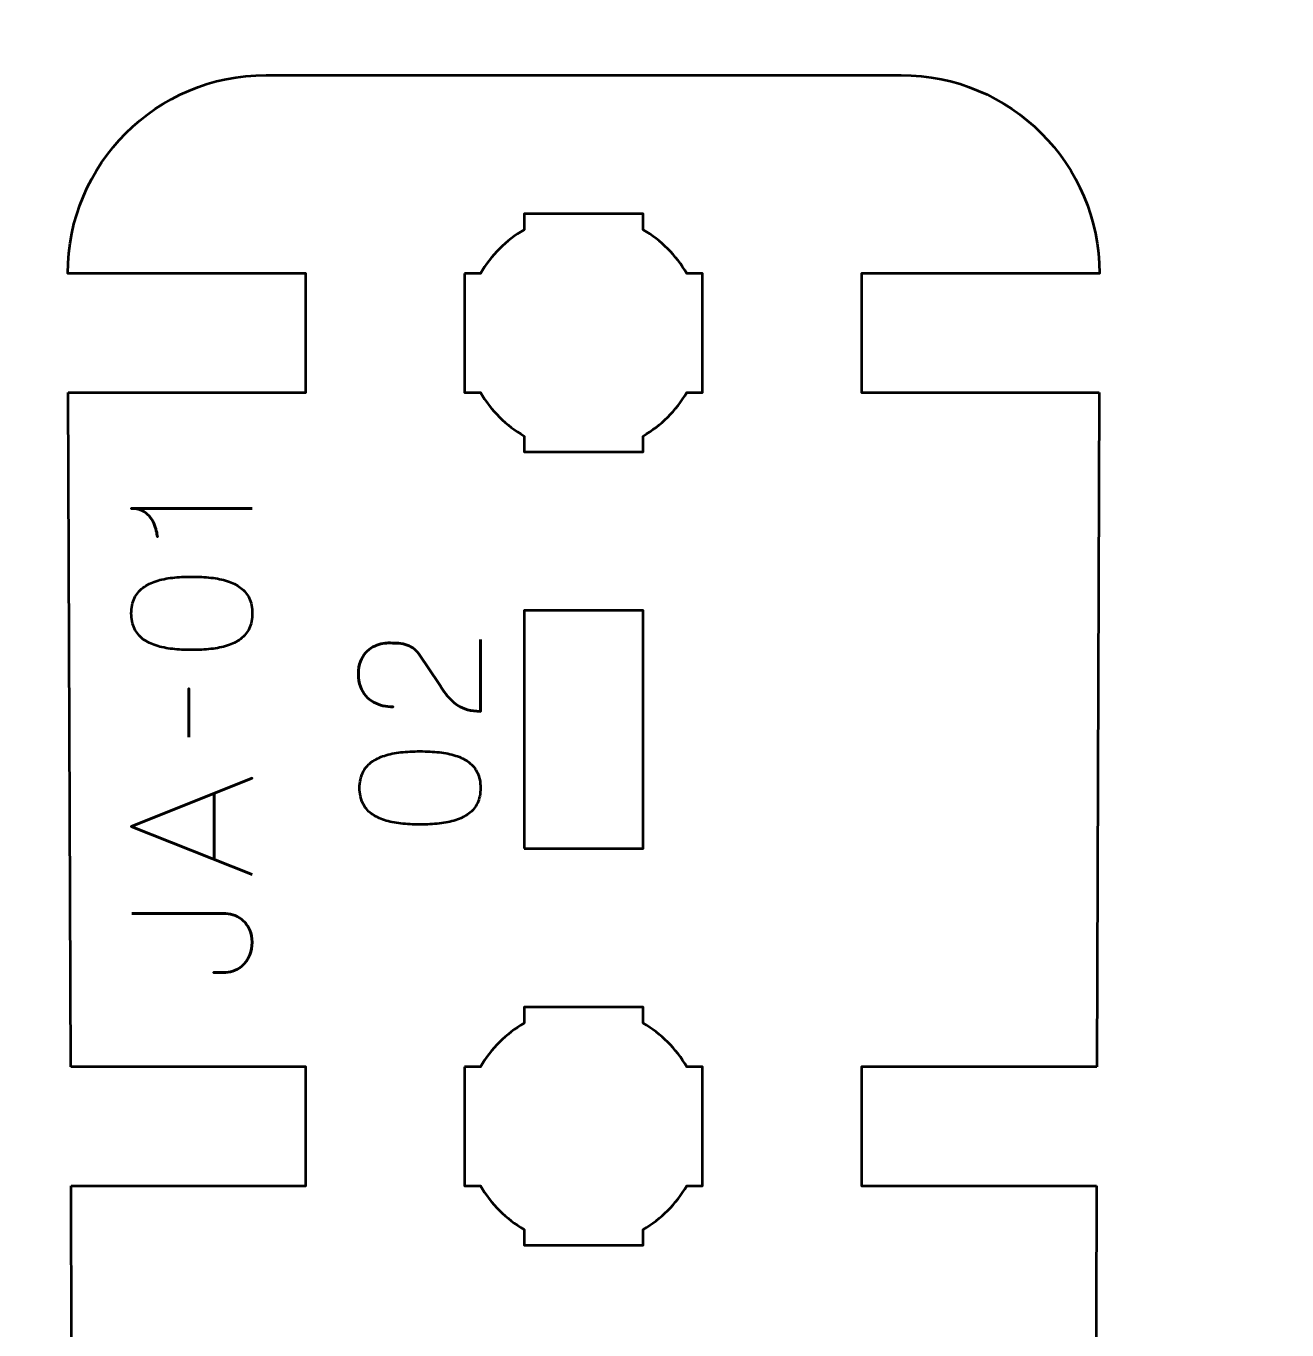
# Model space of a CAD drawing. Header units: centimetres. Extents: x -21 to 0, y -29.7 to 0.
# Drawn here: x -16.855 to -13.678, y -26.413 to -23.126 of the extents above; entities that cross this region are included whole.
import ezdxf

# ---------------------------------------------------------------- set-up
doc = ezdxf.new("R2010")
doc.units = ezdxf.units.CM
doc.header["$MEASUREMENT"] = 0
doc.layers.add('Layer 1', color=7, linetype='Continuous')

msp = doc.modelspace()

# ---------------------------------------------------------------- linework, layer by layer
at = {"layer": 'Layer 1', "color": 1, "lineweight": 53}
msp.add_open_spline([(-21.00003, -29.19995), (-21.00003, -29.19995), (-21.00003, -3.49992), (-21.00003, -3.49992), (-21.00003, -3.49992), (-21.00003, -3.41709), (-20.93286, -3.34992), (-20.85003, -3.34992), (-20.85003, -3.34992), (-20.7672, -3.34992), (-20.70003, -3.28275), (-20.70003, -3.19992), (-20.70003, -3.19992), (-20.70003, -3.11709), (-20.7672, -3.04992), (-20.85003, -3.04992), (-20.85003, -3.04992), (-20.93286, -3.04992), (-21.00003, -2.98275), (-21.00003, -2.89992), (-21.00003, -2.89992), (-21.00003, -2.81709), (-20.93286, -2.74992), (-20.85003, -2.74992), (-20.85003, -2.74992), (-20.7672, -2.74992), (-20.70003, -2.68275), (-20.70003, -2.59992), (-20.70003, -2.59992), (-20.70003, -2.51709), (-20.7672, -2.44992), (-20.85003, -2.44992), (-20.85003, -2.44992), (-20.93286, -2.44992), (-21.00003, -2.38275), (-21.00003, -2.29992), (-21.00003, -2.29992), (-21.00003, -2.21709), (-20.93286, -2.14992), (-20.85003, -2.14992), (-20.85003, -2.14992), (-20.7672, -2.14992), (-20.70003, -2.08275), (-20.70003, -1.99992), (-20.70003, -1.99992), (-20.70003, -1.91709), (-20.7672, -1.84992), (-20.85003, -1.84992), (-20.85003, -1.84992), (-20.93286, -1.84992), (-21.00003, -1.78275), (-21.00003, -1.69992), (-21.00003, -1.69992), (-21.00003, -1.61709), (-20.93286, -1.54992), (-20.85003, -1.54992), (-20.85003, -1.54992), (-20.7672, -1.54992), (-20.70003, -1.48275), (-20.70003, -1.39992), (-20.70003, -1.39992), (-20.70003, -1.31709), (-20.7672, -1.24992), (-20.85003, -1.24992), (-20.85003, -1.24992), (-20.93286, -1.24992), (-21.00003, -1.18275), (-21.00003, -1.09992), (-21.00003, -1.09992), (-21.00003, -1.09992), (-21.00003, -0.49992), (-21.00003, -0.49992), (-21.00003, -0.49992), (-21.00003, -0.22295), (-20.77694, 0.00004), (-20.49994, 0.00004), (-20.49994, 0.00004), (-20.49994, 0.00004), (-0.50008, 0.00004), (-0.50008, 0.00004), (-0.50008, 0.00004), (-0.22294, 0.00004), (0.00002, -0.22295), (0.00002, -0.49992), (0.00002, -0.49992), (0.00002, -0.49992), (0.00002, -29.19995), (0.00002, -29.19995), (0.00002, -29.19995), (0.00002, -29.47695), (-0.22294, -29.70004), (-0.50008, -29.70004), (-0.50008, -29.70004), (-0.50008, -29.70004), (-20.49994, -29.70004), (-20.49994, -29.70004), (-20.49994, -29.70004), (-20.77694, -29.70004), (-21.00003, -29.47695), (-21.00003, -29.19995)], degree=3, knots=[0, 0, 0, 0, 0.04, 0.04, 0.04, 0.04, 0.08, 0.08, 0.08, 0.08, 0.12, 0.12, 0.12, 0.12, 0.16, 0.16, 0.16, 0.16, 0.2, 0.2, 0.2, 0.2, 0.24, 0.24, 0.24, 0.24, 0.28, 0.28, 0.28, 0.28, 0.32, 0.32, 0.32, 0.32, 0.36, 0.36, 0.36, 0.36, 0.4, 0.4, 0.4, 0.4, 0.44, 0.44, 0.44, 0.44, 0.48, 0.48, 0.48, 0.48, 0.52, 0.52, 0.52, 0.52, 0.56, 0.56, 0.56, 0.56, 0.6, 0.6, 0.6, 0.6, 0.64, 0.64, 0.64, 0.64, 0.68, 0.68, 0.68, 0.68, 0.72, 0.72, 0.72, 0.72, 0.76, 0.76, 0.76, 0.76, 0.8, 0.8, 0.8, 0.8, 0.84, 0.84, 0.84, 0.84, 0.88, 0.88, 0.88, 0.88, 0.92, 0.92, 0.92, 0.92, 0.96, 0.96, 0.96, 0.96, 1, 1, 1, 1], dxfattribs=at)
at = {"layer": 'Layer 1', "lineweight": 53}
for points, knots in [([(-16.74883, -24.05), (-16.74883, -24.05), (-16.15, -24.05), (-16.15, -24.05), (-16.15, -24.05), (-16.15, -24.05), (-16.15, -23.75), (-16.15, -23.75), (-16.15, -23.75), (-16.15, -23.75), (-16.75, -23.75), (-16.75, -23.75), (-16.75, -23.75), (-16.75, -23.47391), (-16.52609, -23.25), (-16.25, -23.25), (-16.25, -23.25), (-16.25, -23.25), (-14.65, -23.25), (-14.65, -23.25), (-14.65, -23.25), (-14.37391, -23.25), (-14.15, -23.47391), (-14.15, -23.75), (-14.15, -23.75), (-14.15, -23.75), (-14.75, -23.75), (-14.75, -23.75), (-14.75, -23.75), (-14.75, -23.75), (-14.75, -24.05), (-14.75, -24.05), (-14.75, -24.05), (-14.75, -24.05), (-14.15094, -24.05), (-14.15094, -24.05)], [0, 0, 0, 0, 0.1111111, 0.1111111, 0.1111111, 0.1111111, 0.2222222, 0.2222222, 0.2222222, 0.2222222, 0.3333333, 0.3333333, 0.3333333, 0.3333333, 0.4444444, 0.4444444, 0.4444444, 0.4444444, 0.5555556, 0.5555556, 0.5555556, 0.5555556, 0.6666667, 0.6666667, 0.6666667, 0.6666667, 0.7777778, 0.7777778, 0.7777778, 0.7777778, 0.8888889, 0.8888889, 0.8888889, 0.8888889, 1, 1, 1, 1]), ([(-15.75, -23.75), (-15.75, -23.75), (-15.70985, -23.75), (-15.70985, -23.75), (-15.70985, -23.75), (-15.6835, -23.70447), (-15.64553, -23.6665), (-15.6, -23.64015), (-15.6, -23.64015), (-15.6, -23.64015), (-15.6, -23.6), (-15.6, -23.6), (-15.6, -23.6), (-15.6, -23.6), (-15.45, -23.6), (-15.45, -23.6), (-15.45, -23.6), (-15.45, -23.6), (-15.3, -23.6), (-15.3, -23.6), (-15.3, -23.6), (-15.3, -23.6), (-15.3, -23.64015), (-15.3, -23.64015), (-15.3, -23.64015), (-15.25447, -23.6665), (-15.2165, -23.70447), (-15.19015, -23.75), (-15.19015, -23.75), (-15.19015, -23.75), (-15.15, -23.75), (-15.15, -23.75), (-15.15, -23.75), (-15.15, -23.75), (-15.15, -23.9), (-15.15, -23.9), (-15.15, -23.9), (-15.15, -23.9), (-15.15, -24.05), (-15.15, -24.05), (-15.15, -24.05), (-15.15, -24.05), (-15.19015, -24.05), (-15.19015, -24.05), (-15.19015, -24.05), (-15.2165, -24.09553), (-15.25447, -24.1335), (-15.3, -24.15985), (-15.3, -24.15985), (-15.3, -24.15985), (-15.3, -24.2), (-15.3, -24.2), (-15.3, -24.2), (-15.3, -24.2), (-15.45, -24.2), (-15.45, -24.2), (-15.45, -24.2), (-15.45, -24.2), (-15.6, -24.2), (-15.6, -24.2), (-15.6, -24.2), (-15.6, -24.2), (-15.6, -24.15985), (-15.6, -24.15985), (-15.6, -24.15985), (-15.64553, -24.1335), (-15.6835, -24.09553), (-15.70985, -24.05), (-15.70985, -24.05), (-15.70985, -24.05), (-15.75, -24.05), (-15.75, -24.05), (-15.75, -24.05), (-15.75, -24.05), (-15.75, -23.9), (-15.75, -23.9), (-15.75, -23.9), (-15.75, -23.9), (-15.75, -23.75), (-15.75, -23.75)], [0, 0, 0, 0, 0.05, 0.05, 0.05, 0.05, 0.1, 0.1, 0.1, 0.1, 0.15, 0.15, 0.15, 0.15, 0.2, 0.2, 0.2, 0.2, 0.25, 0.25, 0.25, 0.25, 0.3, 0.3, 0.3, 0.3, 0.35, 0.35, 0.35, 0.35, 0.4, 0.4, 0.4, 0.4, 0.45, 0.45, 0.45, 0.45, 0.5, 0.5, 0.5, 0.5, 0.55, 0.55, 0.55, 0.55, 0.6, 0.6, 0.6, 0.6, 0.65, 0.65, 0.65, 0.65, 0.7, 0.7, 0.7, 0.7, 0.75, 0.75, 0.75, 0.75, 0.8, 0.8, 0.8, 0.8, 0.85, 0.85, 0.85, 0.85, 0.9, 0.9, 0.9, 0.9, 0.95, 0.95, 0.95, 0.95, 1, 1, 1, 1]), ([(-15.6, -25.2), (-15.6, -25.2), (-15.6, -24.6), (-15.6, -24.6), (-15.6, -24.6), (-15.6, -24.6), (-15.3, -24.6), (-15.3, -24.6), (-15.3, -24.6), (-15.3, -24.6), (-15.3, -25.2), (-15.3, -25.2), (-15.3, -25.2), (-15.3, -25.2), (-15.6, -25.2), (-15.6, -25.2)], [0, 0, 0, 0, 0.25, 0.25, 0.25, 0.25, 0.5, 0.5, 0.5, 0.5, 0.75, 0.75, 0.75, 0.75, 1, 1, 1, 1]), ([(-15.75, -25.75), (-15.75, -25.75), (-15.70985, -25.75), (-15.70985, -25.75), (-15.70985, -25.75), (-15.6835, -25.70447), (-15.64553, -25.6665), (-15.6, -25.64015), (-15.6, -25.64015), (-15.6, -25.64015), (-15.6, -25.6), (-15.6, -25.6), (-15.6, -25.6), (-15.6, -25.6), (-15.45, -25.6), (-15.45, -25.6), (-15.45, -25.6), (-15.45, -25.6), (-15.3, -25.6), (-15.3, -25.6), (-15.3, -25.6), (-15.3, -25.6), (-15.3, -25.64015), (-15.3, -25.64015), (-15.3, -25.64015), (-15.25447, -25.6665), (-15.2165, -25.70447), (-15.19015, -25.75), (-15.19015, -25.75), (-15.19015, -25.75), (-15.15, -25.75), (-15.15, -25.75), (-15.15, -25.75), (-15.15, -25.75), (-15.15, -25.9), (-15.15, -25.9), (-15.15, -25.9), (-15.15, -25.9), (-15.15, -26.05), (-15.15, -26.05), (-15.15, -26.05), (-15.15, -26.05), (-15.19015, -26.05), (-15.19015, -26.05), (-15.19015, -26.05), (-15.2165, -26.09553), (-15.25447, -26.1335), (-15.3, -26.15985), (-15.3, -26.15985), (-15.3, -26.15985), (-15.3, -26.2), (-15.3, -26.2), (-15.3, -26.2), (-15.3, -26.2), (-15.45, -26.2), (-15.45, -26.2), (-15.45, -26.2), (-15.45, -26.2), (-15.6, -26.2), (-15.6, -26.2), (-15.6, -26.2), (-15.6, -26.2), (-15.6, -26.15985), (-15.6, -26.15985), (-15.6, -26.15985), (-15.64553, -26.1335), (-15.6835, -26.09553), (-15.70985, -26.05), (-15.70985, -26.05), (-15.70985, -26.05), (-15.75, -26.05), (-15.75, -26.05), (-15.75, -26.05), (-15.75, -26.05), (-15.75, -25.9), (-15.75, -25.9), (-15.75, -25.9), (-15.75, -25.9), (-15.75, -25.75), (-15.75, -25.75)], [0, 0, 0, 0, 0.05, 0.05, 0.05, 0.05, 0.1, 0.1, 0.1, 0.1, 0.15, 0.15, 0.15, 0.15, 0.2, 0.2, 0.2, 0.2, 0.25, 0.25, 0.25, 0.25, 0.3, 0.3, 0.3, 0.3, 0.35, 0.35, 0.35, 0.35, 0.4, 0.4, 0.4, 0.4, 0.45, 0.45, 0.45, 0.45, 0.5, 0.5, 0.5, 0.5, 0.55, 0.55, 0.55, 0.55, 0.6, 0.6, 0.6, 0.6, 0.65, 0.65, 0.65, 0.65, 0.7, 0.7, 0.7, 0.7, 0.75, 0.75, 0.75, 0.75, 0.8, 0.8, 0.8, 0.8, 0.85, 0.85, 0.85, 0.85, 0.9, 0.9, 0.9, 0.9, 0.95, 0.95, 0.95, 0.95, 1, 1, 1, 1]), ([(-16.74101, -26.05), (-16.74101, -26.05), (-16.15, -26.05), (-16.15, -26.05), (-16.15, -26.05), (-16.15, -26.05), (-16.15, -25.75), (-16.15, -25.75), (-16.15, -25.75), (-16.15, -25.75), (-16.74219, -25.75), (-16.74219, -25.75)], [0, 0, 0, 0, 0.3333333, 0.3333333, 0.3333333, 0.3333333, 0.6666667, 0.6666667, 0.6666667, 0.6666667, 1, 1, 1, 1]), ([(-14.15625, -25.75), (-14.15625, -25.75), (-14.75, -25.75), (-14.75, -25.75), (-14.75, -25.75), (-14.75, -25.75), (-14.75, -26.05), (-14.75, -26.05), (-14.75, -26.05), (-14.75, -26.05), (-14.15719, -26.05), (-14.15719, -26.05)], [0, 0, 0, 0, 0.3333333, 0.3333333, 0.3333333, 0.3333333, 0.6666667, 0.6666667, 0.6666667, 0.6666667, 1, 1, 1, 1])]:
    msp.add_open_spline(points, degree=3, knots=knots, dxfattribs=at)
at = {"layer": 'Layer 1', "color": 3, "lineweight": 53}
for points in [[(-16.74219, -25.75), (-16.74219, -25.75), (-16.74883, -24.05), (-16.74883, -24.05)], [(-14.15094, -24.05), (-14.15094, -24.05), (-14.15625, -25.75), (-14.15625, -25.75)], [(-16.7375, -28.05), (-16.7375, -28.05), (-16.74101, -26.05), (-16.74101, -26.05)], [(-14.15719, -26.05), (-14.15719, -26.05), (-14.1625, -28.05), (-14.1625, -28.05)]]:
    msp.add_open_spline(points, degree=3, dxfattribs=at)
at = {"layer": 'Layer 1', "color": 5, "lineweight": 53}
for points, knots in [([(-16.28505, -24.34231), (-16.28505, -24.34231), (-16.59027, -24.34231), (-16.59027, -24.34231), (-16.59027, -24.34231), (-16.5799, -24.34238), (-16.57101, -24.34422), (-16.5636, -24.34775), (-16.5636, -24.34775), (-16.55612, -24.3512), (-16.54998, -24.35579), (-16.54505, -24.36143), (-16.54505, -24.36143), (-16.54011, -24.36708), (-16.53616, -24.37315), (-16.53319, -24.37964), (-16.53319, -24.37964), (-16.5303, -24.38613), (-16.52811, -24.39241), (-16.52677, -24.39848), (-16.52677, -24.39848), (-16.52536, -24.40461), (-16.52451, -24.40984), (-16.52423, -24.41428), (-16.52423, -24.41428), (-16.52451, -24.40984), (-16.52536, -24.40461), (-16.52677, -24.39848), (-16.52677, -24.39848), (-16.52811, -24.39241), (-16.5303, -24.38613), (-16.53319, -24.37964), (-16.53319, -24.37964), (-16.53616, -24.37315), (-16.54011, -24.36708), (-16.54505, -24.36143), (-16.54505, -24.36143), (-16.54998, -24.35579), (-16.55612, -24.3512), (-16.5636, -24.34775), (-16.5636, -24.34775), (-16.57101, -24.34422), (-16.5799, -24.34238), (-16.59027, -24.34231), (-16.59027, -24.34231), (-16.59027, -24.34231), (-16.28505, -24.34231), (-16.28505, -24.34231)], [0, 0, 0, 0, 0.0833333, 0.0833333, 0.0833333, 0.0833333, 0.1666667, 0.1666667, 0.1666667, 0.1666667, 0.25, 0.25, 0.25, 0.25, 0.3333333, 0.3333333, 0.3333333, 0.3333333, 0.4166667, 0.4166667, 0.4166667, 0.4166667, 0.5, 0.5, 0.5, 0.5, 0.5833333, 0.5833333, 0.5833333, 0.5833333, 0.6666667, 0.6666667, 0.6666667, 0.6666667, 0.75, 0.75, 0.75, 0.75, 0.8333333, 0.8333333, 0.8333333, 0.8333333, 0.9166667, 0.9166667, 0.9166667, 0.9166667, 1, 1, 1, 1]), ([(-16.28505, -24.60689), (-16.28512, -24.59208), (-16.28773, -24.57931), (-16.29281, -24.56865), (-16.29281, -24.56865), (-16.29789, -24.55807), (-16.30516, -24.54925), (-16.3144, -24.5422), (-16.3144, -24.5422), (-16.32371, -24.53521), (-16.33472, -24.52971), (-16.34742, -24.52562), (-16.34742, -24.52562), (-16.36012, -24.52159), (-16.37402, -24.5187), (-16.38926, -24.51708), (-16.38926, -24.51708), (-16.4045, -24.51538), (-16.42052, -24.51454), (-16.43745, -24.51461), (-16.43745, -24.51461), (-16.45431, -24.51454), (-16.47033, -24.51538), (-16.4855, -24.51708), (-16.4855, -24.51708), (-16.50067, -24.5187), (-16.51464, -24.52159), (-16.52734, -24.52562), (-16.52734, -24.52562), (-16.53997, -24.52971), (-16.55097, -24.53521), (-16.56036, -24.5422), (-16.56036, -24.5422), (-16.56967, -24.54925), (-16.57694, -24.55807), (-16.58202, -24.56865), (-16.58202, -24.56865), (-16.58717, -24.57931), (-16.58978, -24.59208), (-16.58985, -24.60689), (-16.58985, -24.60689), (-16.58978, -24.62171), (-16.58717, -24.63448), (-16.58202, -24.64514), (-16.58202, -24.64514), (-16.57694, -24.65572), (-16.56967, -24.66454), (-16.56036, -24.67159), (-16.56036, -24.67159), (-16.55097, -24.67858), (-16.53997, -24.68408), (-16.52734, -24.68817), (-16.52734, -24.68817), (-16.51464, -24.6922), (-16.50067, -24.69509), (-16.4855, -24.69671), (-16.4855, -24.69671), (-16.47033, -24.6984), (-16.45431, -24.69925), (-16.43745, -24.69918), (-16.43745, -24.69918), (-16.42052, -24.69925), (-16.4045, -24.6984), (-16.38926, -24.69671), (-16.38926, -24.69671), (-16.37402, -24.69509), (-16.36012, -24.6922), (-16.34742, -24.68817), (-16.34742, -24.68817), (-16.33472, -24.68408), (-16.32371, -24.67858), (-16.3144, -24.67159), (-16.3144, -24.67159), (-16.30516, -24.66454), (-16.29789, -24.65572), (-16.29281, -24.64514), (-16.29281, -24.64514), (-16.28773, -24.63448), (-16.28512, -24.62171), (-16.28505, -24.60689)], [0, 0, 0, 0, 0.05, 0.05, 0.05, 0.05, 0.1, 0.1, 0.1, 0.1, 0.15, 0.15, 0.15, 0.15, 0.2, 0.2, 0.2, 0.2, 0.25, 0.25, 0.25, 0.25, 0.3, 0.3, 0.3, 0.3, 0.35, 0.35, 0.35, 0.35, 0.4, 0.4, 0.4, 0.4, 0.45, 0.45, 0.45, 0.45, 0.5, 0.5, 0.5, 0.5, 0.55, 0.55, 0.55, 0.55, 0.6, 0.6, 0.6, 0.6, 0.65, 0.65, 0.65, 0.65, 0.7, 0.7, 0.7, 0.7, 0.75, 0.75, 0.75, 0.75, 0.8, 0.8, 0.8, 0.8, 0.85, 0.85, 0.85, 0.85, 0.9, 0.9, 0.9, 0.9, 0.95, 0.95, 0.95, 0.95, 1, 1, 1, 1]), ([(-16.28505, -24.60689), (-16.28512, -24.59208), (-16.28773, -24.57931), (-16.29281, -24.56865), (-16.29281, -24.56865), (-16.29789, -24.55807), (-16.30516, -24.54925), (-16.3144, -24.5422), (-16.3144, -24.5422), (-16.32371, -24.53521), (-16.33472, -24.52971), (-16.34742, -24.52562), (-16.34742, -24.52562), (-16.36012, -24.52159), (-16.37402, -24.5187), (-16.38926, -24.51708), (-16.38926, -24.51708), (-16.4045, -24.51538), (-16.42052, -24.51454), (-16.43745, -24.51461), (-16.43745, -24.51461), (-16.45431, -24.51454), (-16.47033, -24.51538), (-16.4855, -24.51708), (-16.4855, -24.51708), (-16.50067, -24.5187), (-16.51464, -24.52159), (-16.52734, -24.52562), (-16.52734, -24.52562), (-16.53997, -24.52971), (-16.55097, -24.53521), (-16.56036, -24.5422), (-16.56036, -24.5422), (-16.56967, -24.54925), (-16.57694, -24.55807), (-16.58202, -24.56865), (-16.58202, -24.56865), (-16.58717, -24.57931), (-16.58978, -24.59208), (-16.58985, -24.60689), (-16.58985, -24.60689), (-16.58978, -24.62171), (-16.58717, -24.63448), (-16.58202, -24.64514), (-16.58202, -24.64514), (-16.57694, -24.65572), (-16.56967, -24.66454), (-16.56036, -24.67159), (-16.56036, -24.67159), (-16.55097, -24.67858), (-16.53997, -24.68408), (-16.52734, -24.68817), (-16.52734, -24.68817), (-16.51464, -24.6922), (-16.50067, -24.69509), (-16.4855, -24.69671), (-16.4855, -24.69671), (-16.47033, -24.6984), (-16.45431, -24.69925), (-16.43745, -24.69918), (-16.43745, -24.69918), (-16.42052, -24.69925), (-16.4045, -24.6984), (-16.38926, -24.69671), (-16.38926, -24.69671), (-16.37402, -24.69509), (-16.36012, -24.6922), (-16.34742, -24.68817), (-16.34742, -24.68817), (-16.33472, -24.68408), (-16.32371, -24.67858), (-16.3144, -24.67159), (-16.3144, -24.67159), (-16.30516, -24.66454), (-16.29789, -24.65572), (-16.29281, -24.64514), (-16.29281, -24.64514), (-16.28773, -24.63448), (-16.28512, -24.62171), (-16.28505, -24.60689)], [0, 0, 0, 0, 0.05, 0.05, 0.05, 0.05, 0.1, 0.1, 0.1, 0.1, 0.15, 0.15, 0.15, 0.15, 0.2, 0.2, 0.2, 0.2, 0.25, 0.25, 0.25, 0.25, 0.3, 0.3, 0.3, 0.3, 0.35, 0.35, 0.35, 0.35, 0.4, 0.4, 0.4, 0.4, 0.45, 0.45, 0.45, 0.45, 0.5, 0.5, 0.5, 0.5, 0.55, 0.55, 0.55, 0.55, 0.6, 0.6, 0.6, 0.6, 0.65, 0.65, 0.65, 0.65, 0.7, 0.7, 0.7, 0.7, 0.75, 0.75, 0.75, 0.75, 0.8, 0.8, 0.8, 0.8, 0.85, 0.85, 0.85, 0.85, 0.9, 0.9, 0.9, 0.9, 0.95, 0.95, 0.95, 0.95, 1, 1, 1, 1]), ([(-15.70974, -24.67272), (-15.70974, -24.67272), (-15.70974, -24.85433), (-15.70974, -24.85433), (-15.70974, -24.85433), (-15.72202, -24.85398), (-15.73288, -24.85243), (-15.7422, -24.84981), (-15.7422, -24.84981), (-15.75151, -24.84713), (-15.75969, -24.84354), (-15.76675, -24.83909), (-15.76675, -24.83909), (-15.7738, -24.83457), (-15.78008, -24.82942), (-15.78559, -24.82357), (-15.78559, -24.82357), (-15.79116, -24.81771), (-15.79624, -24.81143), (-15.80104, -24.80466), (-15.80104, -24.80466), (-15.80577, -24.79789), (-15.81049, -24.7909), (-15.81515, -24.78363), (-15.81515, -24.78363), (-15.81515, -24.78363), (-15.86341, -24.71124), (-15.86341, -24.71124), (-15.86341, -24.71124), (-15.86863, -24.70384), (-15.87427, -24.69805), (-15.88048, -24.69396), (-15.88048, -24.69396), (-15.88662, -24.6898), (-15.89311, -24.6869), (-15.89989, -24.68514), (-15.89989, -24.68514), (-15.90673, -24.68345), (-15.91364, -24.68239), (-15.92077, -24.68204), (-15.92077, -24.68204), (-15.9279, -24.68168), (-15.93502, -24.68154), (-15.94215, -24.68161), (-15.94215, -24.68161), (-15.948, -24.68161), (-15.95428, -24.68239), (-15.96106, -24.68394), (-15.96106, -24.68394), (-15.96776, -24.68556), (-15.97446, -24.6881), (-15.98109, -24.6917), (-15.98109, -24.6917), (-15.98773, -24.6953), (-15.99379, -24.7001), (-15.9993, -24.70609), (-15.9993, -24.70609), (-16.00473, -24.71209), (-16.0091, -24.7195), (-16.01242, -24.72832), (-16.01242, -24.72832), (-16.01574, -24.73714), (-16.01743, -24.74751), (-16.0175, -24.7595), (-16.0175, -24.7595), (-16.01743, -24.77157), (-16.01574, -24.78222), (-16.01249, -24.7914), (-16.01249, -24.7914), (-16.00925, -24.80057), (-16.00473, -24.8084), (-15.99902, -24.81489), (-15.99902, -24.81489), (-15.9933, -24.82138), (-15.98667, -24.8266), (-15.97926, -24.83069), (-15.97926, -24.83069), (-15.97185, -24.83479), (-15.96395, -24.83775), (-15.95562, -24.83965), (-15.95562, -24.83965), (-15.9473, -24.84156), (-15.93883, -24.84248), (-15.93029, -24.84248), (-15.93029, -24.84248), (-15.93883, -24.84248), (-15.9473, -24.84156), (-15.95562, -24.83965), (-15.95562, -24.83965), (-15.96395, -24.83775), (-15.97185, -24.83479), (-15.97926, -24.83069), (-15.97926, -24.83069), (-15.98667, -24.8266), (-15.9933, -24.82138), (-15.99902, -24.81489), (-15.99902, -24.81489), (-16.00473, -24.8084), (-16.00925, -24.80057), (-16.01249, -24.7914), (-16.01249, -24.7914), (-16.01574, -24.78222), (-16.01743, -24.77157), (-16.0175, -24.7595), (-16.0175, -24.7595), (-16.01743, -24.74751), (-16.01574, -24.73714), (-16.01242, -24.72832), (-16.01242, -24.72832), (-16.0091, -24.7195), (-16.00473, -24.71209), (-15.9993, -24.70609), (-15.9993, -24.70609), (-15.99379, -24.7001), (-15.98773, -24.6953), (-15.98109, -24.6917), (-15.98109, -24.6917), (-15.97446, -24.6881), (-15.96776, -24.68556), (-15.96106, -24.68394), (-15.96106, -24.68394), (-15.95428, -24.68239), (-15.948, -24.68161), (-15.94215, -24.68161), (-15.94215, -24.68161), (-15.93502, -24.68154), (-15.9279, -24.68168), (-15.92077, -24.68204), (-15.92077, -24.68204), (-15.91364, -24.68239), (-15.90673, -24.68345), (-15.89989, -24.68514), (-15.89989, -24.68514), (-15.89311, -24.6869), (-15.88662, -24.6898), (-15.88048, -24.69396), (-15.88048, -24.69396), (-15.87427, -24.69805), (-15.86863, -24.70384), (-15.86341, -24.71124), (-15.86341, -24.71124), (-15.86341, -24.71124), (-15.81515, -24.78363), (-15.81515, -24.78363), (-15.81515, -24.78363), (-15.81049, -24.7909), (-15.80577, -24.79789), (-15.80104, -24.80466), (-15.80104, -24.80466), (-15.79624, -24.81143), (-15.79116, -24.81771), (-15.78559, -24.82357), (-15.78559, -24.82357), (-15.78008, -24.82942), (-15.7738, -24.83457), (-15.76675, -24.83909), (-15.76675, -24.83909), (-15.75969, -24.84354), (-15.75151, -24.84713), (-15.7422, -24.84981), (-15.7422, -24.84981), (-15.73288, -24.85243), (-15.72202, -24.85398), (-15.70974, -24.85433), (-15.70974, -24.85433), (-15.70974, -24.85433), (-15.70974, -24.67272), (-15.70974, -24.67272)], [0, 0, 0, 0, 0.0238095, 0.0238095, 0.0238095, 0.0238095, 0.047619, 0.047619, 0.047619, 0.047619, 0.0714286, 0.0714286, 0.0714286, 0.0714286, 0.0952381, 0.0952381, 0.0952381, 0.0952381, 0.1190476, 0.1190476, 0.1190476, 0.1190476, 0.1428571, 0.1428571, 0.1428571, 0.1428571, 0.1666667, 0.1666667, 0.1666667, 0.1666667, 0.1904762, 0.1904762, 0.1904762, 0.1904762, 0.2142857, 0.2142857, 0.2142857, 0.2142857, 0.2380952, 0.2380952, 0.2380952, 0.2380952, 0.2619048, 0.2619048, 0.2619048, 0.2619048, 0.2857143, 0.2857143, 0.2857143, 0.2857143, 0.3095238, 0.3095238, 0.3095238, 0.3095238, 0.3333333, 0.3333333, 0.3333333, 0.3333333, 0.3571429, 0.3571429, 0.3571429, 0.3571429, 0.3809524, 0.3809524, 0.3809524, 0.3809524, 0.4047619, 0.4047619, 0.4047619, 0.4047619, 0.4285714, 0.4285714, 0.4285714, 0.4285714, 0.452381, 0.452381, 0.452381, 0.452381, 0.4761905, 0.4761905, 0.4761905, 0.4761905, 0.5, 0.5, 0.5, 0.5, 0.5238095, 0.5238095, 0.5238095, 0.5238095, 0.547619, 0.547619, 0.547619, 0.547619, 0.5714286, 0.5714286, 0.5714286, 0.5714286, 0.5952381, 0.5952381, 0.5952381, 0.5952381, 0.6190476, 0.6190476, 0.6190476, 0.6190476, 0.6428571, 0.6428571, 0.6428571, 0.6428571, 0.6666667, 0.6666667, 0.6666667, 0.6666667, 0.6904762, 0.6904762, 0.6904762, 0.6904762, 0.7142857, 0.7142857, 0.7142857, 0.7142857, 0.7380952, 0.7380952, 0.7380952, 0.7380952, 0.7619048, 0.7619048, 0.7619048, 0.7619048, 0.7857143, 0.7857143, 0.7857143, 0.7857143, 0.8095238, 0.8095238, 0.8095238, 0.8095238, 0.8333333, 0.8333333, 0.8333333, 0.8333333, 0.8571429, 0.8571429, 0.8571429, 0.8571429, 0.8809524, 0.8809524, 0.8809524, 0.8809524, 0.9047619, 0.9047619, 0.9047619, 0.9047619, 0.9285714, 0.9285714, 0.9285714, 0.9285714, 0.952381, 0.952381, 0.952381, 0.952381, 0.9761905, 0.9761905, 0.9761905, 0.9761905, 1, 1, 1, 1]), ([(-16.44465, -24.91931), (-16.44465, -24.91931), (-16.44465, -24.79612), (-16.44465, -24.79612), (-16.44465, -24.79612), (-16.44465, -24.79612), (-16.44465, -24.91931), (-16.44465, -24.91931)], [0, 0, 0, 0, 0.5, 0.5, 0.5, 0.5, 1, 1, 1, 1]), ([(-15.70974, -25.04694), (-15.70981, -25.03213), (-15.71242, -25.01936), (-15.7175, -25.0087), (-15.7175, -25.0087), (-15.72258, -24.99812), (-15.72985, -24.9893), (-15.73909, -24.98225), (-15.73909, -24.98225), (-15.7484, -24.97526), (-15.75941, -24.96976), (-15.77211, -24.96567), (-15.77211, -24.96567), (-15.78481, -24.96164), (-15.79871, -24.95875), (-15.81395, -24.95713), (-15.81395, -24.95713), (-15.82919, -24.95543), (-15.84521, -24.95459), (-15.86214, -24.95466), (-15.86214, -24.95466), (-15.879, -24.95459), (-15.89502, -24.95543), (-15.91019, -24.95713), (-15.91019, -24.95713), (-15.92536, -24.95875), (-15.93933, -24.96164), (-15.95203, -24.96567), (-15.95203, -24.96567), (-15.96466, -24.96976), (-15.97566, -24.97526), (-15.98505, -24.98225), (-15.98505, -24.98225), (-15.99436, -24.9893), (-16.00163, -24.99812), (-16.00671, -25.0087), (-16.00671, -25.0087), (-16.01186, -25.01936), (-16.01447, -25.03213), (-16.01454, -25.04694), (-16.01454, -25.04694), (-16.01447, -25.06176), (-16.01186, -25.07453), (-16.00671, -25.08519), (-16.00671, -25.08519), (-16.00163, -25.09577), (-15.99436, -25.10459), (-15.98505, -25.11164), (-15.98505, -25.11164), (-15.97566, -25.11863), (-15.96466, -25.12413), (-15.95203, -25.12822), (-15.95203, -25.12822), (-15.93933, -25.13225), (-15.92536, -25.13514), (-15.91019, -25.13676), (-15.91019, -25.13676), (-15.89502, -25.13845), (-15.879, -25.1393), (-15.86214, -25.13923), (-15.86214, -25.13923), (-15.84521, -25.1393), (-15.82919, -25.13845), (-15.81395, -25.13676), (-15.81395, -25.13676), (-15.79871, -25.13514), (-15.78481, -25.13225), (-15.77211, -25.12822), (-15.77211, -25.12822), (-15.75941, -25.12413), (-15.7484, -25.11863), (-15.73909, -25.11164), (-15.73909, -25.11164), (-15.72985, -25.10459), (-15.72258, -25.09577), (-15.7175, -25.08519), (-15.7175, -25.08519), (-15.71242, -25.07453), (-15.70981, -25.06176), (-15.70974, -25.04694)], [0, 0, 0, 0, 0.05, 0.05, 0.05, 0.05, 0.1, 0.1, 0.1, 0.1, 0.15, 0.15, 0.15, 0.15, 0.2, 0.2, 0.2, 0.2, 0.25, 0.25, 0.25, 0.25, 0.3, 0.3, 0.3, 0.3, 0.35, 0.35, 0.35, 0.35, 0.4, 0.4, 0.4, 0.4, 0.45, 0.45, 0.45, 0.45, 0.5, 0.5, 0.5, 0.5, 0.55, 0.55, 0.55, 0.55, 0.6, 0.6, 0.6, 0.6, 0.65, 0.65, 0.65, 0.65, 0.7, 0.7, 0.7, 0.7, 0.75, 0.75, 0.75, 0.75, 0.8, 0.8, 0.8, 0.8, 0.85, 0.85, 0.85, 0.85, 0.9, 0.9, 0.9, 0.9, 0.95, 0.95, 0.95, 0.95, 1, 1, 1, 1]), ([(-15.70974, -25.04694), (-15.70981, -25.03213), (-15.71242, -25.01936), (-15.7175, -25.0087), (-15.7175, -25.0087), (-15.72258, -24.99812), (-15.72985, -24.9893), (-15.73909, -24.98225), (-15.73909, -24.98225), (-15.7484, -24.97526), (-15.75941, -24.96976), (-15.77211, -24.96567), (-15.77211, -24.96567), (-15.78481, -24.96164), (-15.79871, -24.95875), (-15.81395, -24.95713), (-15.81395, -24.95713), (-15.82919, -24.95543), (-15.84521, -24.95459), (-15.86214, -24.95466), (-15.86214, -24.95466), (-15.879, -24.95459), (-15.89502, -24.95543), (-15.91019, -24.95713), (-15.91019, -24.95713), (-15.92536, -24.95875), (-15.93933, -24.96164), (-15.95203, -24.96567), (-15.95203, -24.96567), (-15.96466, -24.96976), (-15.97566, -24.97526), (-15.98505, -24.98225), (-15.98505, -24.98225), (-15.99436, -24.9893), (-16.00163, -24.99812), (-16.00671, -25.0087), (-16.00671, -25.0087), (-16.01186, -25.01936), (-16.01447, -25.03213), (-16.01454, -25.04694), (-16.01454, -25.04694), (-16.01447, -25.06176), (-16.01186, -25.07453), (-16.00671, -25.08519), (-16.00671, -25.08519), (-16.00163, -25.09577), (-15.99436, -25.10459), (-15.98505, -25.11164), (-15.98505, -25.11164), (-15.97566, -25.11863), (-15.96466, -25.12413), (-15.95203, -25.12822), (-15.95203, -25.12822), (-15.93933, -25.13225), (-15.92536, -25.13514), (-15.91019, -25.13676), (-15.91019, -25.13676), (-15.89502, -25.13845), (-15.879, -25.1393), (-15.86214, -25.13923), (-15.86214, -25.13923), (-15.84521, -25.1393), (-15.82919, -25.13845), (-15.81395, -25.13676), (-15.81395, -25.13676), (-15.79871, -25.13514), (-15.78481, -25.13225), (-15.77211, -25.12822), (-15.77211, -25.12822), (-15.75941, -25.12413), (-15.7484, -25.11863), (-15.73909, -25.11164), (-15.73909, -25.11164), (-15.72985, -25.10459), (-15.72258, -25.09577), (-15.7175, -25.08519), (-15.7175, -25.08519), (-15.71242, -25.07453), (-15.70981, -25.06176), (-15.70974, -25.04694)], [0, 0, 0, 0, 0.05, 0.05, 0.05, 0.05, 0.1, 0.1, 0.1, 0.1, 0.15, 0.15, 0.15, 0.15, 0.2, 0.2, 0.2, 0.2, 0.25, 0.25, 0.25, 0.25, 0.3, 0.3, 0.3, 0.3, 0.35, 0.35, 0.35, 0.35, 0.4, 0.4, 0.4, 0.4, 0.45, 0.45, 0.45, 0.45, 0.5, 0.5, 0.5, 0.5, 0.55, 0.55, 0.55, 0.55, 0.6, 0.6, 0.6, 0.6, 0.65, 0.65, 0.65, 0.65, 0.7, 0.7, 0.7, 0.7, 0.75, 0.75, 0.75, 0.75, 0.8, 0.8, 0.8, 0.8, 0.85, 0.85, 0.85, 0.85, 0.9, 0.9, 0.9, 0.9, 0.95, 0.95, 0.95, 0.95, 1, 1, 1, 1]), ([(-16.28505, -25.26517), (-16.28505, -25.26517), (-16.59027, -25.1441), (-16.59027, -25.1441), (-16.59027, -25.1441), (-16.59027, -25.1441), (-16.28505, -25.0226), (-16.28505, -25.0226), (-16.28505, -25.0226), (-16.28505, -25.0226), (-16.59027, -25.1441), (-16.59027, -25.1441), (-16.59027, -25.1441), (-16.59027, -25.1441), (-16.28505, -25.26517), (-16.28505, -25.26517)], [0, 0, 0, 0, 0.25, 0.25, 0.25, 0.25, 0.5, 0.5, 0.5, 0.5, 0.75, 0.75, 0.75, 0.75, 1, 1, 1, 1]), ([(-16.38115, -25.22707), (-16.38115, -25.22707), (-16.38115, -25.06113), (-16.38115, -25.06113), (-16.38115, -25.06113), (-16.38115, -25.06113), (-16.38115, -25.22707), (-16.38115, -25.22707)], [0, 0, 0, 0, 0.5, 0.5, 0.5, 0.5, 1, 1, 1, 1]), ([(-16.58858, -25.36338), (-16.58858, -25.36338), (-16.35151, -25.3638), (-16.35151, -25.3638), (-16.35151, -25.3638), (-16.34375, -25.3638), (-16.33606, -25.36543), (-16.3283, -25.36853), (-16.3283, -25.36853), (-16.32061, -25.37171), (-16.31348, -25.37636), (-16.30706, -25.3825), (-16.30706, -25.3825), (-16.30057, -25.38871), (-16.29542, -25.39626), (-16.29147, -25.40522), (-16.29147, -25.40522), (-16.28759, -25.41425), (-16.28554, -25.42455), (-16.28547, -25.43619), (-16.28547, -25.43619), (-16.28547, -25.44784), (-16.28738, -25.45835), (-16.29112, -25.46766), (-16.29112, -25.46766), (-16.29493, -25.47698), (-16.30001, -25.48495), (-16.30643, -25.49151), (-16.30643, -25.49151), (-16.31285, -25.49814), (-16.3199, -25.50315), (-16.32774, -25.50668), (-16.32774, -25.50668), (-16.33557, -25.51021), (-16.34347, -25.51197), (-16.35151, -25.51197), (-16.35151, -25.51197), (-16.35151, -25.51197), (-16.38284, -25.51197), (-16.38284, -25.51197), (-16.38284, -25.51197), (-16.38284, -25.51197), (-16.35151, -25.51197), (-16.35151, -25.51197), (-16.35151, -25.51197), (-16.34347, -25.51197), (-16.33557, -25.51021), (-16.32774, -25.50668), (-16.32774, -25.50668), (-16.3199, -25.50315), (-16.31285, -25.49814), (-16.30643, -25.49151), (-16.30643, -25.49151), (-16.30001, -25.48495), (-16.29493, -25.47698), (-16.29112, -25.46766), (-16.29112, -25.46766), (-16.28738, -25.45835), (-16.28547, -25.44784), (-16.28547, -25.43619), (-16.28547, -25.43619), (-16.28554, -25.42455), (-16.28759, -25.41425), (-16.29147, -25.40522), (-16.29147, -25.40522), (-16.29542, -25.39626), (-16.30057, -25.38871), (-16.30706, -25.3825), (-16.30706, -25.3825), (-16.31348, -25.37636), (-16.32061, -25.37171), (-16.3283, -25.36853), (-16.3283, -25.36853), (-16.33606, -25.36543), (-16.34375, -25.3638), (-16.35151, -25.3638), (-16.35151, -25.3638), (-16.35151, -25.3638), (-16.58858, -25.36338), (-16.58858, -25.36338)], [0, 0, 0, 0, 0.05, 0.05, 0.05, 0.05, 0.1, 0.1, 0.1, 0.1, 0.15, 0.15, 0.15, 0.15, 0.2, 0.2, 0.2, 0.2, 0.25, 0.25, 0.25, 0.25, 0.3, 0.3, 0.3, 0.3, 0.35, 0.35, 0.35, 0.35, 0.4, 0.4, 0.4, 0.4, 0.45, 0.45, 0.45, 0.45, 0.5, 0.5, 0.5, 0.5, 0.55, 0.55, 0.55, 0.55, 0.6, 0.6, 0.6, 0.6, 0.65, 0.65, 0.65, 0.65, 0.7, 0.7, 0.7, 0.7, 0.75, 0.75, 0.75, 0.75, 0.8, 0.8, 0.8, 0.8, 0.85, 0.85, 0.85, 0.85, 0.9, 0.9, 0.9, 0.9, 0.95, 0.95, 0.95, 0.95, 1, 1, 1, 1])]:
    msp.add_open_spline(points, degree=3, knots=knots, dxfattribs=at)

doc.saveas('drawing.dxf')
